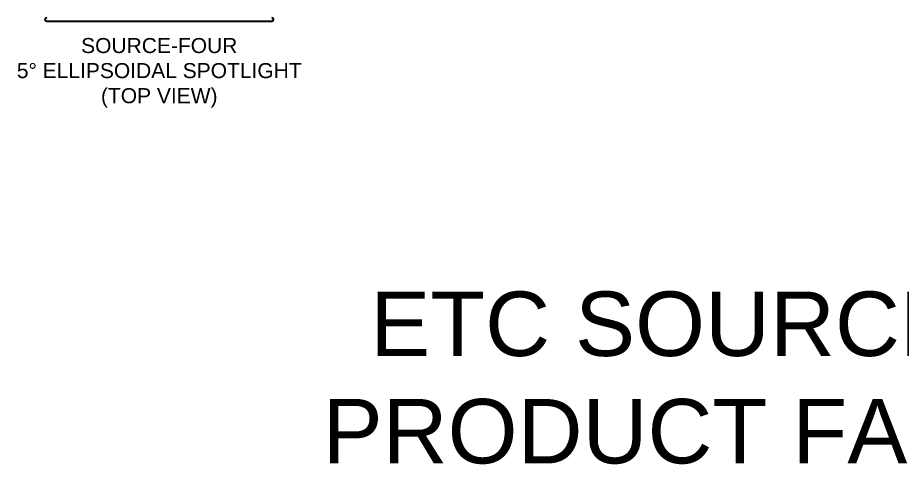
# Model space of a CAD drawing. Extents: x 4 to 195, y 4 to 106.
# Drawn here: x 40.7 to 92.2, y 3.6 to 29.6 of the extents above; entities that cross this region are included whole.
import ezdxf

# ---------------------------------------------------------------- set-up
doc = ezdxf.new("R2010")
doc.units = 0
doc.header["$LTSCALE"] = 0.5
doc.header["$MEASUREMENT"] = 0
doc.layers.get('0').update_dxf_attribs({"linetype": 'CONTINUOUS'})
doc.layers.add('OBJECT', color=7, linetype='CONTINUOUS')
doc.layers.add('RISER', color=7, linetype='CONTINUOUS')
doc.styles.add('ARIAL', font='arial.ttf')

# ---------------------------------------------------------------- blocks, each defined once
blk = doc.blocks.new('S4-05 (top)')
at = {"layer": 'RISER'}
blk.add_line((-6.555, -23.829), (6.555, -23.829), dxfattribs=at)
for centre, start, end in [((-6.555, -23.729), 90, 270), ((6.555, -23.729), 270, 90)]:
    blk.add_arc(centre, 0.1, start, end, dxfattribs=at)
at = {"layer": 'RISER', "color": 1, "insert": (0, -24.813), "char_height": 0.875, "width": 20.15864, "attachment_point": 2, "style": 'ARIAL'}
blk.add_mtext('SOURCE-FOUR\\P5%%D ELLIPSOIDAL SPOTLIGHT\\P(TOP VIEW)', dxfattribs=at)

msp = doc.modelspace()

# ---------------------------------------------------------------- block references
msp.add_blockref('S4-05 (top)', (48.956, 53.245))

# ---------------------------------------------------------------- texts
at = {"layer": 'OBJECT', "color": 140, "insert": (100.24, 3.622), "char_height": 3.75, "attachment_point": 8, "style": 'ARIAL'}
msp.add_mtext_dynamic_manual_height_columns('ETC SOURCE FOUR (CLASSIC)\\PPRODUCT FAMILY ICON BLOCKS', width=152.65215, gutter_width=3.438, heights=[0], dxfattribs=at)

doc.saveas('drawing.dxf')
